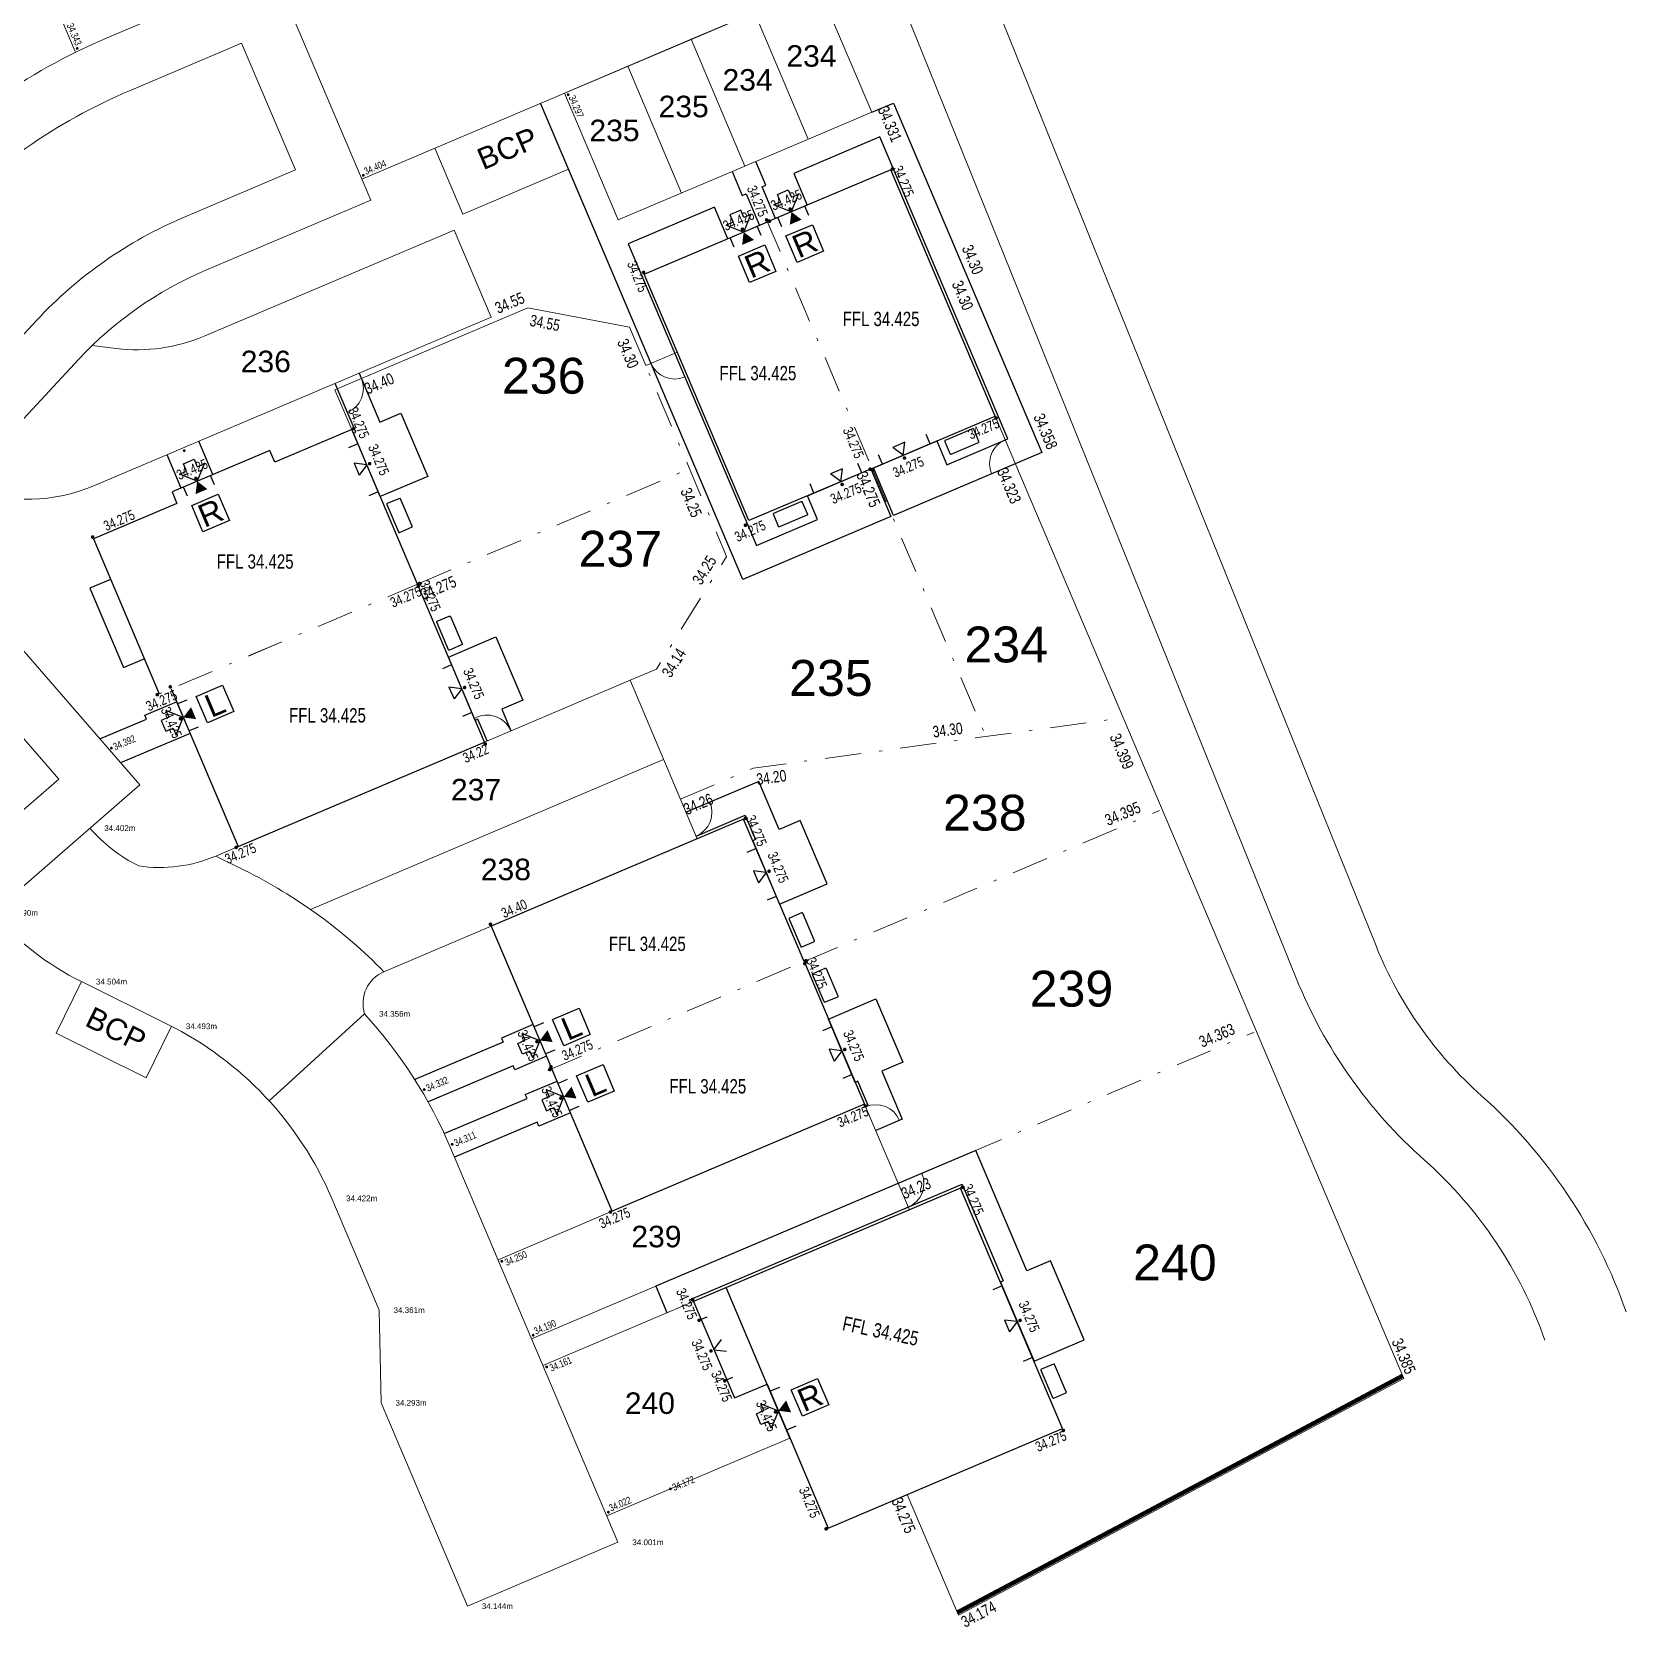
# Model space of a CAD drawing. Header units: metres. Extents: x 337936 to 338610, y 373199 to 374026.
# Drawn here: x 338413.8 to 338469.4, y 373265.3 to 373320.9 of the extents above; entities that cross this region are included whole.
import ezdxf

# ---------------------------------------------------------------- set-up
doc = ezdxf.new("R2010")
doc.units = ezdxf.units.M
doc.linetypes.add('DASHDOT', pattern=[25.4, 12.7, -6.35, 0, -6.35])
doc.linetypes.add('DASHED', pattern=[0.75, 0.5, -0.25])
for name, color, linetype in [('A-WH_HT-Access-Main', 252, 'Continuous'), ('A-WH_HT-Services-ASHP', 252, 'Continuous'), ('A-WH_HT-Wall-Party Wall Line', 252, 'Continuous'), ('A-WH_HT-Wall-Structure', 252, 'Continuous'), ('C-Zz4050-T-SpotLevels', 7, 'Continuous'), ('DGL-Paths', 252, 'Continuous'), ('EXTERNAL_WORKS_BACK_OF_FOOTWAY_LEVELS', 7, 'Continuous'), ('HOUSE_EXTERNAL_LEVELS', 7, 'Continuous'), ('HOUSE_SLAB_LEVEL', 7, 'Continuous'), ('PLOT_BOUNDARY_ANNOTATION', 7, 'Continuous')]:
    doc.layers.add(name, color=color, linetype=linetype)
doc.layers.add('A-WH_HT-Wall-Door Openings', color=252, linetype='Continuous', plot=False)
for name, color, linetype, lineweight in [('DGL_BT Gates', 252, 'Continuous', 9), ('DGL_BT Rear Fencing', 252, 'DASHDOT', 9), ('DGL_BT-Replacement Fence', 252, 'FENCELINE2', 9), ('DGL_BT-Screen Fence', 252, 'FENCELINE2', 9), ('DGL_BT-Screen Pier Wall + Panels', 252, 'DASHED', 9), ('DGL_DRIVE', 252, 'Continuous', 9), ('DGL_Footpath', 252, 'Continuous', 9), ('DGL_Plot Parking', 252, 'Continuous', 9), ('DGL_PlotNo', 252, 'Continuous', 9), ('DGL_ROAD_KERBLINE', 252, 'Continuous', 9)]:
    doc.layers.add(name, color=color, linetype=linetype, lineweight=lineweight)
doc.layers.add('HOUSE_DOORS', color=3, linetype='Continuous', true_color=0x00ff00)
doc.styles.add('AnnotativeArial', font='arial.ttf', dxfattribs={"height": 2})
doc.styles.add('ESTROAD', font='arial.ttf', dxfattribs={"width": 0.75})
doc.styles.get("Standard").update_dxf_attribs({"font": 'arial.ttf'})
doc.styles.add('TTE', font='arial.ttf')
doc.linetypes.add('FENCELINE2', pattern='A,6.35,-2.54,[132,ltypeshp.shx,S=2.54,R=0,X=-2.54,Y=0],-2.54,25.4', length=36.83)

msp = doc.modelspace()

# ---------------------------------------------------------------- hatches: boundary and pattern name
at = {"layer": 'EXTERNAL_WORKS_BACK_OF_FOOTWAY_LEVELS'}
h = msp.add_hatch(color=256, dxfattribs=at)
edge = h.paths.add_edge_path(flags=17)
edge.add_ellipse((338415.377, 373320.294), major_axis=(0.0354, 0.0354), ratio=1, start_angle=45, end_angle=225, ccw=False)
edge.add_ellipse((338415.377, 373320.294), major_axis=(0.0354, 0.0354), ratio=1, start_angle=225, end_angle=405, ccw=False)
h = msp.add_hatch(color=256, dxfattribs=at)
edge = h.paths.add_edge_path(flags=17)
edge.add_ellipse((338432.491, 373318.68), major_axis=(0.0354, 0.0354), ratio=1, start_angle=45, end_angle=225, ccw=False)
edge.add_ellipse((338432.491, 373318.68), major_axis=(0.0354, 0.0354), ratio=1, start_angle=225, end_angle=405, ccw=False)
h = msp.add_hatch(color=256, dxfattribs=at)
edge = h.paths.add_edge_path(flags=17)
edge.add_ellipse((338425.35, 373315.866), major_axis=(0.0354, 0.0354), ratio=1, start_angle=45, end_angle=225, ccw=False)
edge.add_ellipse((338425.35, 373315.866), major_axis=(0.0354, 0.0354), ratio=1, start_angle=225, end_angle=405, ccw=False)
h = msp.add_hatch(color=256, dxfattribs=at)
edge = h.paths.add_edge_path(flags=17)
edge.add_ellipse((338419.107, 373306.275), major_axis=(0.0354, 0.0354), ratio=1, start_angle=45, end_angle=225, ccw=False)
edge.add_ellipse((338419.107, 373306.275), major_axis=(0.0354, 0.0354), ratio=1, start_angle=225, end_angle=405, ccw=False)
h = msp.add_hatch(color=256, dxfattribs=at)
edge = h.paths.add_edge_path(flags=17)
edge.add_ellipse((338416.572, 373295.908), major_axis=(0.0354, 0.0354), ratio=1, start_angle=45, end_angle=225, ccw=False)
edge.add_ellipse((338416.572, 373295.908), major_axis=(0.0354, 0.0354), ratio=1, start_angle=225, end_angle=405, ccw=False)
h = msp.add_hatch(color=256, dxfattribs=at)
edge = h.paths.add_edge_path(flags=17)
edge.add_ellipse((338427.474, 373284.01), major_axis=(0.0354, 0.0354), ratio=1, start_angle=45, end_angle=225, ccw=False)
edge.add_ellipse((338427.474, 373284.01), major_axis=(0.0354, 0.0354), ratio=1, start_angle=225, end_angle=405, ccw=False)
h = msp.add_hatch(color=256, dxfattribs=at)
edge = h.paths.add_edge_path(flags=17)
edge.add_ellipse((338428.449, 373282.102), major_axis=(0.0354, 0.0354), ratio=1, start_angle=45, end_angle=225, ccw=False)
edge.add_ellipse((338428.449, 373282.102), major_axis=(0.0354, 0.0354), ratio=1, start_angle=225, end_angle=405, ccw=False)
h = msp.add_hatch(color=256, dxfattribs=at)
edge = h.paths.add_edge_path(flags=17)
edge.add_ellipse((338430.178, 373278.027), major_axis=(0.0354, 0.0354), ratio=1, start_angle=45, end_angle=225, ccw=False)
edge.add_ellipse((338430.178, 373278.027), major_axis=(0.0354, 0.0354), ratio=1, start_angle=225, end_angle=405, ccw=False)
h = msp.add_hatch(color=256, dxfattribs=at)
edge = h.paths.add_edge_path(flags=17)
edge.add_ellipse((338431.272, 373275.45), major_axis=(0.0354, 0.0354), ratio=1, start_angle=45, end_angle=225, ccw=False)
edge.add_ellipse((338431.272, 373275.45), major_axis=(0.0354, 0.0354), ratio=1, start_angle=225, end_angle=405, ccw=False)
h = msp.add_hatch(color=256, dxfattribs=at)
edge = h.paths.add_edge_path(flags=17)
edge.add_ellipse((338431.741, 373274.345), major_axis=(0.0354, 0.0354), ratio=1, start_angle=45, end_angle=225, ccw=False)
edge.add_ellipse((338431.741, 373274.345), major_axis=(0.0354, 0.0354), ratio=1, start_angle=225, end_angle=405, ccw=False)
h = msp.add_hatch(color=256, dxfattribs=at)
edge = h.paths.add_edge_path(flags=17)
edge.add_ellipse((338436.058, 373270.095), major_axis=(0.0354, 0.0354), ratio=1, start_angle=45, end_angle=225, ccw=False)
edge.add_ellipse((338436.058, 373270.095), major_axis=(0.0354, 0.0354), ratio=1, start_angle=225, end_angle=405, ccw=False)
h = msp.add_hatch(color=256, dxfattribs=at)
edge = h.paths.add_edge_path(flags=17)
edge.add_ellipse((338433.89, 373269.283), major_axis=(0.0354, 0.0354), ratio=1, start_angle=45, end_angle=225, ccw=False)
edge.add_ellipse((338433.89, 373269.283), major_axis=(0.0354, 0.0354), ratio=1, start_angle=225, end_angle=405, ccw=False)
at = {"layer": 'HOUSE_DOORS'}
for points in [[(338440.272, 373314.596), (338440.631, 373314.325), (338440.217, 373314.149)], [(338438.61, 373313.891), (338438.97, 373313.62), (338438.556, 373313.444)], [(338419.56, 373305.207), (338419.92, 373304.936), (338419.505, 373304.76)], [(338419.078, 373296.975), (338419.349, 373297.335), (338419.524, 373296.92)], [(338431.503, 373285.72), (338431.774, 373286.08), (338431.95, 373285.666)], [(338432.338, 373283.753), (338432.609, 373284.112), (338432.785, 373283.698)], [(338439.818, 373272.816), (338440.089, 373273.175), (338440.265, 373272.761)]]:
    msp.add_hatch(color=256, dxfattribs=at).paths.add_polyline_path(points, flags=17)
at = {"layer": 'HOUSE_EXTERNAL_LEVELS'}
h = msp.add_hatch(color=256, dxfattribs=at)
edge = h.paths.add_edge_path(flags=17)
edge.add_ellipse((338443.801, 373316.094), major_axis=(0.0448, 0.0448), ratio=1, start_angle=-22, end_angle=158, ccw=False)
edge.add_ellipse((338443.801, 373316.094), major_axis=(0.0448, 0.0448), ratio=1, start_angle=158, end_angle=338, ccw=False)
h = msp.add_hatch(color=256, dxfattribs=at)
edge = h.paths.add_edge_path(flags=17)
edge.add_ellipse((338440.229, 373314.696), major_axis=(0.0448, 0.0448), ratio=1, start_angle=158, end_angle=338, ccw=False)
edge.add_ellipse((338440.229, 373314.696), major_axis=(0.0448, 0.0448), ratio=1, start_angle=-22, end_angle=158, ccw=False)
h = msp.add_hatch(color=256, dxfattribs=at)
edge = h.paths.add_edge_path(flags=17)
edge.add_ellipse((338438.568, 373313.99), major_axis=(0.0448, 0.0448), ratio=1, start_angle=158, end_angle=338, ccw=False)
edge.add_ellipse((338438.568, 373313.99), major_axis=(0.0448, 0.0448), ratio=1, start_angle=-22, end_angle=158, ccw=False)
h = msp.add_hatch(color=256, dxfattribs=at)
edge = h.paths.add_edge_path(flags=17)
edge.add_ellipse((338439.412, 373314.311), major_axis=(0.0448, 0.0448), ratio=1, start_angle=158, end_angle=338, ccw=False)
edge.add_ellipse((338439.412, 373314.311), major_axis=(0.0448, 0.0448), ratio=1, start_angle=-22, end_angle=158, ccw=False)
h = msp.add_hatch(color=256, dxfattribs=at)
edge = h.paths.add_edge_path(flags=17)
edge.add_ellipse((338439.508, 373314.272), major_axis=(0.0448, 0.0448), ratio=1, start_angle=-22, end_angle=158, ccw=False)
edge.add_ellipse((338439.508, 373314.272), major_axis=(0.0448, 0.0448), ratio=1, start_angle=158, end_angle=338, ccw=False)
h = msp.add_hatch(color=256, dxfattribs=at)
edge = h.paths.add_edge_path(flags=17)
edge.add_ellipse((338435.119, 373312.488), major_axis=(-0.0448, 0.0448), ratio=1, start_angle=67.3922, end_angle=247.3922, ccw=False)
edge.add_ellipse((338435.119, 373312.488), major_axis=(-0.0448, 0.0448), ratio=1, start_angle=-112.6078, end_angle=67.3922, ccw=False)
h = msp.add_hatch(color=256, dxfattribs=at)
edge = h.paths.add_edge_path(flags=17)
edge.add_ellipse((338447.407, 373307.412), major_axis=(-0.0448, 0.0448), ratio=1, start_angle=158.0064, end_angle=338.0064, ccw=False)
edge.add_ellipse((338447.407, 373307.412), major_axis=(-0.0448, 0.0448), ratio=1, start_angle=-21.9936, end_angle=158.0064, ccw=False)
h = msp.add_hatch(color=256, dxfattribs=at)
edge = h.paths.add_edge_path(flags=17)
edge.add_ellipse((338425.016, 373307.045), major_axis=(0.0448, 0.0448), ratio=1, start_angle=-22, end_angle=158, ccw=False)
edge.add_ellipse((338425.016, 373307.045), major_axis=(0.0448, 0.0448), ratio=1, start_angle=158, end_angle=338, ccw=False)
h = msp.add_hatch(color=256, dxfattribs=at)
edge = h.paths.add_edge_path(flags=17)
edge.add_ellipse((338425.574, 373305.82), major_axis=(-0.0448, 0.0448), ratio=1, start_angle=-22, end_angle=158, ccw=False)
edge.add_ellipse((338425.574, 373305.82), major_axis=(-0.0448, 0.0448), ratio=1, start_angle=158, end_angle=338, ccw=False)
h = msp.add_hatch(color=256, dxfattribs=at)
edge = h.paths.add_edge_path(flags=17)
edge.add_ellipse((338443.018, 373305.628), major_axis=(0.0448, 0.0448), ratio=1, start_angle=158, end_angle=338, ccw=False)
edge.add_ellipse((338443.018, 373305.628), major_axis=(0.0448, 0.0448), ratio=1, start_angle=-22, end_angle=158, ccw=False)
h = msp.add_hatch(color=256, dxfattribs=at)
edge = h.paths.add_edge_path(flags=17)
edge.add_ellipse((338443.115, 373305.59), major_axis=(0.0448, 0.0448), ratio=1, start_angle=249.1963, end_angle=429.1963, ccw=False)
edge.add_ellipse((338443.115, 373305.59), major_axis=(0.0448, 0.0448), ratio=1, start_angle=69.1963, end_angle=249.1963, ccw=False)
h = msp.add_hatch(color=256, dxfattribs=at)
edge = h.paths.add_edge_path(flags=17)
edge.add_ellipse((338444.215, 373306.019), major_axis=(0.0448, 0.0448), ratio=1, start_angle=-21.9936, end_angle=158.0064, ccw=False)
edge.add_ellipse((338444.215, 373306.019), major_axis=(0.0448, 0.0448), ratio=1, start_angle=158.0064, end_angle=338.0064, ccw=False)
h = msp.add_hatch(color=256, dxfattribs=at)
edge = h.paths.add_edge_path(flags=17)
edge.add_ellipse((338419.518, 373305.307), major_axis=(0.0448, 0.0448), ratio=1, start_angle=158, end_angle=338, ccw=False)
edge.add_ellipse((338419.518, 373305.307), major_axis=(0.0448, 0.0448), ratio=1, start_angle=-22, end_angle=158, ccw=False)
h = msp.add_hatch(color=256, dxfattribs=at)
edge = h.paths.add_edge_path(flags=17)
edge.add_ellipse((338442.041, 373305.096), major_axis=(0.0448, 0.0448), ratio=1, start_angle=-22.0064, end_angle=157.9936, ccw=False)
edge.add_ellipse((338442.041, 373305.096), major_axis=(0.0448, 0.0448), ratio=1, start_angle=157.9936, end_angle=337.9936, ccw=False)
h = msp.add_hatch(color=256, dxfattribs=at)
edge = h.paths.add_edge_path(flags=17)
edge.add_ellipse((338438.671, 373303.676), major_axis=(0.0448, 0.0448), ratio=1, start_angle=249.1963, end_angle=429.1963, ccw=False)
edge.add_ellipse((338438.671, 373303.676), major_axis=(0.0448, 0.0448), ratio=1, start_angle=69.1963, end_angle=249.1963, ccw=False)
h = msp.add_hatch(color=256, dxfattribs=at)
edge = h.paths.add_edge_path(flags=17)
edge.add_ellipse((338415.919, 373303.263), major_axis=(-0.0448, 0.0448), ratio=1, start_angle=-22, end_angle=158, ccw=False)
edge.add_ellipse((338415.919, 373303.263), major_axis=(-0.0448, 0.0448), ratio=1, start_angle=158, end_angle=338, ccw=False)
h = msp.add_hatch(color=256, dxfattribs=at)
edge = h.paths.add_edge_path(flags=17)
edge.add_ellipse((338427.307, 373301.648), major_axis=(0.0448, 0.0448), ratio=1, start_angle=-22, end_angle=158, ccw=False)
edge.add_ellipse((338427.307, 373301.648), major_axis=(0.0448, 0.0448), ratio=1, start_angle=158, end_angle=338, ccw=False)
h = msp.add_hatch(color=256, dxfattribs=at)
edge = h.paths.add_edge_path(flags=17)
edge.add_ellipse((338427.268, 373301.552), major_axis=(-0.0448, 0.0448), ratio=1, start_angle=158, end_angle=338, ccw=False)
edge.add_ellipse((338427.268, 373301.552), major_axis=(-0.0448, 0.0448), ratio=1, start_angle=-22, end_angle=158, ccw=False)
h = msp.add_hatch(color=256, dxfattribs=at)
edge = h.paths.add_edge_path(flags=17)
edge.add_ellipse((338418.171, 373297.77), major_axis=(-0.0448, 0.0448), ratio=1, start_angle=158, end_angle=338, ccw=False)
edge.add_ellipse((338418.171, 373297.77), major_axis=(-0.0448, 0.0448), ratio=1, start_angle=-22, end_angle=158, ccw=False)
h = msp.add_hatch(color=256, dxfattribs=at)
edge = h.paths.add_edge_path(flags=17)
edge.add_ellipse((338418.625, 373298.043), major_axis=(0.0448, 0.0448), ratio=1, start_angle=158, end_angle=338, ccw=False)
edge.add_ellipse((338418.625, 373298.043), major_axis=(0.0448, 0.0448), ratio=1, start_angle=-22, end_angle=158, ccw=False)
h = msp.add_hatch(color=256, dxfattribs=at)
edge = h.paths.add_edge_path(flags=17)
edge.add_ellipse((338428.884, 373298.021), major_axis=(-0.0448, 0.0448), ratio=1, start_angle=-22, end_angle=158, ccw=False)
edge.add_ellipse((338428.884, 373298.021), major_axis=(-0.0448, 0.0448), ratio=1, start_angle=158, end_angle=338, ccw=False)
h = msp.add_hatch(color=256, dxfattribs=at)
edge = h.paths.add_edge_path(flags=17)
edge.add_ellipse((338418.978, 373296.933), major_axis=(-0.0448, 0.0448), ratio=1, start_angle=158, end_angle=338, ccw=False)
edge.add_ellipse((338418.978, 373296.933), major_axis=(-0.0448, 0.0448), ratio=1, start_angle=-22, end_angle=158, ccw=False)
h = msp.add_hatch(color=256, dxfattribs=at)
edge = h.paths.add_edge_path(flags=17)
edge.add_ellipse((338429.603, 373296.052), major_axis=(-0.0448, 0.0448), ratio=1, start_angle=158, end_angle=338, ccw=False)
edge.add_ellipse((338429.603, 373296.052), major_axis=(-0.0448, 0.0448), ratio=1, start_angle=-22, end_angle=158, ccw=False)
h = msp.add_hatch(color=256, dxfattribs=at)
edge = h.paths.add_edge_path(flags=17)
edge.add_ellipse((338438.673, 373293.464), major_axis=(0.0448, 0.0448), ratio=1, start_angle=-22, end_angle=158, ccw=False)
edge.add_ellipse((338438.673, 373293.464), major_axis=(0.0448, 0.0448), ratio=1, start_angle=158, end_angle=338, ccw=False)
h = msp.add_hatch(color=256, dxfattribs=at)
edge = h.paths.add_edge_path(flags=17)
edge.add_ellipse((338420.92, 373292.446), major_axis=(-0.0448, 0.0448), ratio=1, start_angle=158, end_angle=338, ccw=False)
edge.add_ellipse((338420.92, 373292.446), major_axis=(-0.0448, 0.0448), ratio=1, start_angle=-22, end_angle=158, ccw=False)
h = msp.add_hatch(color=256, dxfattribs=at)
edge = h.paths.add_edge_path(flags=17)
edge.add_ellipse((338439.494, 373291.618), major_axis=(-0.0448, 0.0448), ratio=1, start_angle=-22, end_angle=158, ccw=False)
edge.add_ellipse((338439.494, 373291.618), major_axis=(-0.0448, 0.0448), ratio=1, start_angle=158, end_angle=338, ccw=False)
h = msp.add_hatch(color=256, dxfattribs=at)
edge = h.paths.add_edge_path(flags=17)
edge.add_ellipse((338429.784, 373289.77), major_axis=(-0.0448, 0.0448), ratio=1, start_angle=-22, end_angle=158, ccw=False)
edge.add_ellipse((338429.784, 373289.77), major_axis=(-0.0448, 0.0448), ratio=1, start_angle=158, end_angle=338, ccw=False)
h = msp.add_hatch(color=256, dxfattribs=at)
edge = h.paths.add_edge_path(flags=17)
edge.add_ellipse((338440.742, 373288.401), major_axis=(-0.0448, 0.0448), ratio=1, start_angle=158, end_angle=338, ccw=False)
edge.add_ellipse((338440.742, 373288.401), major_axis=(-0.0448, 0.0448), ratio=1, start_angle=-22, end_angle=158, ccw=False)
h = msp.add_hatch(color=256, dxfattribs=at)
edge = h.paths.add_edge_path(flags=17)
edge.add_ellipse((338440.781, 373288.498), major_axis=(0.0448, 0.0448), ratio=1, start_angle=-22, end_angle=158, ccw=False)
edge.add_ellipse((338440.781, 373288.498), major_axis=(0.0448, 0.0448), ratio=1, start_angle=158, end_angle=338, ccw=False)
h = msp.add_hatch(color=256, dxfattribs=at)
edge = h.paths.add_edge_path(flags=17)
edge.add_ellipse((338431.403, 373285.678), major_axis=(-0.0448, 0.0448), ratio=1, start_angle=158, end_angle=338, ccw=False)
edge.add_ellipse((338431.403, 373285.678), major_axis=(-0.0448, 0.0448), ratio=1, start_angle=-22, end_angle=158, ccw=False)
h = msp.add_hatch(color=256, dxfattribs=at)
edge = h.paths.add_edge_path(flags=17)
edge.add_ellipse((338442.132, 373285.405), major_axis=(-0.0448, 0.0448), ratio=1, start_angle=-22, end_angle=158, ccw=False)
edge.add_ellipse((338442.132, 373285.405), major_axis=(-0.0448, 0.0448), ratio=1, start_angle=158, end_angle=338, ccw=False)
h = msp.add_hatch(color=256, dxfattribs=at)
edge = h.paths.add_edge_path(flags=17)
edge.add_ellipse((338431.853, 373284.708), major_axis=(0.0448, 0.0448), ratio=1, start_angle=158, end_angle=338, ccw=False)
edge.add_ellipse((338431.853, 373284.708), major_axis=(0.0448, 0.0448), ratio=1, start_angle=-22, end_angle=158, ccw=False)
h = msp.add_hatch(color=256, dxfattribs=at)
edge = h.paths.add_edge_path(flags=17)
edge.add_ellipse((338431.892, 373284.804), major_axis=(-0.0448, 0.0448), ratio=1, start_angle=-22, end_angle=158, ccw=False)
edge.add_ellipse((338431.892, 373284.804), major_axis=(-0.0448, 0.0448), ratio=1, start_angle=158, end_angle=338, ccw=False)
h = msp.add_hatch(color=256, dxfattribs=at)
edge = h.paths.add_edge_path(flags=17)
edge.add_ellipse((338432.239, 373283.711), major_axis=(-0.0448, 0.0448), ratio=1, start_angle=158, end_angle=338, ccw=False)
edge.add_ellipse((338432.239, 373283.711), major_axis=(-0.0448, 0.0448), ratio=1, start_angle=-22, end_angle=158, ccw=False)
h = msp.add_hatch(color=256, dxfattribs=at)
edge = h.paths.add_edge_path(flags=17)
edge.add_ellipse((338442.85, 373283.435), major_axis=(-0.0448, 0.0448), ratio=1, start_angle=158, end_angle=338, ccw=False)
edge.add_ellipse((338442.85, 373283.435), major_axis=(-0.0448, 0.0448), ratio=1, start_angle=-22, end_angle=158, ccw=False)
h = msp.add_hatch(color=256, dxfattribs=at)
edge = h.paths.add_edge_path(flags=17)
edge.add_ellipse((338446.235, 373280.607), major_axis=(0.0448, 0.0448), ratio=1, start_angle=-22, end_angle=158, ccw=False)
edge.add_ellipse((338446.235, 373280.607), major_axis=(0.0448, 0.0448), ratio=1, start_angle=158, end_angle=338, ccw=False)
h = msp.add_hatch(color=256, dxfattribs=at)
edge = h.paths.add_edge_path(flags=17)
edge.add_ellipse((338433.961, 373279.742), major_axis=(-0.0448, 0.0448), ratio=1, start_angle=158, end_angle=338, ccw=False)
edge.add_ellipse((338433.961, 373279.742), major_axis=(-0.0448, 0.0448), ratio=1, start_angle=-22, end_angle=158, ccw=False)
h = msp.add_hatch(color=256, dxfattribs=at)
edge = h.paths.add_edge_path(flags=17)
edge.add_ellipse((338436.828, 373276.693), major_axis=(0.0448, 0.0448), ratio=1, start_angle=158, end_angle=338, ccw=False)
edge.add_ellipse((338436.828, 373276.693), major_axis=(0.0448, 0.0448), ratio=1, start_angle=-22, end_angle=158, ccw=False)
h = msp.add_hatch(color=256, dxfattribs=at)
edge = h.paths.add_edge_path(flags=17)
edge.add_ellipse((338437.056, 373275.969), major_axis=(0.0448, 0.0448), ratio=1, start_angle=158, end_angle=338, ccw=False)
edge.add_ellipse((338437.056, 373275.969), major_axis=(0.0448, 0.0448), ratio=1, start_angle=-22, end_angle=158, ccw=False)
h = msp.add_hatch(color=256, dxfattribs=at)
edge = h.paths.add_edge_path(flags=17)
edge.add_ellipse((338448.244, 373275.965), major_axis=(-0.0448, 0.0448), ratio=1, start_angle=-22, end_angle=158, ccw=False)
edge.add_ellipse((338448.244, 373275.965), major_axis=(-0.0448, 0.0448), ratio=1, start_angle=158, end_angle=338, ccw=False)
h = msp.add_hatch(color=256, dxfattribs=at)
edge = h.paths.add_edge_path(flags=17)
edge.add_ellipse((338437.471, 373274.902), major_axis=(-0.0448, 0.0448), ratio=1, start_angle=158, end_angle=338, ccw=False)
edge.add_ellipse((338437.471, 373274.902), major_axis=(-0.0448, 0.0448), ratio=1, start_angle=-22, end_angle=158, ccw=False)
h = msp.add_hatch(color=256, dxfattribs=at)
edge = h.paths.add_edge_path(flags=17)
edge.add_ellipse((338437.95, 373273.861), major_axis=(0.0448, 0.0448), ratio=1, start_angle=158, end_angle=338, ccw=False)
edge.add_ellipse((338437.95, 373273.861), major_axis=(0.0448, 0.0448), ratio=1, start_angle=-22, end_angle=158, ccw=False)
h = msp.add_hatch(color=256, dxfattribs=at)
edge = h.paths.add_edge_path(flags=17)
edge.add_ellipse((338439.719, 373272.774), major_axis=(-0.0448, 0.0448), ratio=1, start_angle=158, end_angle=338, ccw=False)
edge.add_ellipse((338439.719, 373272.774), major_axis=(-0.0448, 0.0448), ratio=1, start_angle=-22, end_angle=158, ccw=False)
h = msp.add_hatch(color=256, dxfattribs=at)
edge = h.paths.add_edge_path(flags=17)
edge.add_ellipse((338449.753, 373272.131), major_axis=(-0.0448, 0.0448), ratio=1, start_angle=158, end_angle=338, ccw=False)
edge.add_ellipse((338449.753, 373272.131), major_axis=(-0.0448, 0.0448), ratio=1, start_angle=-22, end_angle=158, ccw=False)
h = msp.add_hatch(color=256, dxfattribs=at)
edge = h.paths.add_edge_path(flags=17)
edge.add_ellipse((338441.485, 373268.702), major_axis=(0.0448, 0.0448), ratio=1, start_angle=158, end_angle=338, ccw=False)
edge.add_ellipse((338441.485, 373268.702), major_axis=(0.0448, 0.0448), ratio=1, start_angle=-22, end_angle=158, ccw=False)

# ---------------------------------------------------------------- linework, layer by layer
at = {"layer": 'A-WH_HT-Access-Main'}
for points in [[(338440.269, 373314.595), (338439.659, 373314.842), (338439.899, 373314.943), (338439.789, 373315.201), (338440.166, 373315.361), (338440.276, 373315.103), (338440.515, 373315.205), (338440.269, 373314.595)], [(338438.612, 373313.892), (338438.858, 373314.502), (338438.619, 373314.4), (338438.509, 373314.658), (338438.133, 373314.498), (338438.242, 373314.24), (338438.002, 373314.138), (338438.612, 373313.892)], [(338419.561, 373305.207), (338418.951, 373305.453), (338419.19, 373305.555), (338419.081, 373305.813), (338419.458, 373305.973), (338419.567, 373305.715), (338419.807, 373305.817), (338419.561, 373305.207)], [(338419.078, 373296.975), (338418.468, 373297.222), (338418.57, 373296.982), (338418.312, 373296.873), (338418.472, 373296.496), (338418.73, 373296.605), (338418.831, 373296.365), (338419.078, 373296.975)], [(338431.503, 373285.72), (338431.257, 373285.111), (338431.155, 373285.35), (338430.897, 373285.241), (338430.737, 373285.618), (338430.995, 373285.727), (338430.893, 373285.967), (338431.503, 373285.72)], [(338432.338, 373283.753), (338431.729, 373283.999), (338431.83, 373283.76), (338431.573, 373283.65), (338431.732, 373283.273), (338431.99, 373283.383), (338432.092, 373283.143), (338432.338, 373283.753)], [(338439.818, 373272.816), (338439.572, 373272.206), (338439.47, 373272.446), (338439.212, 373272.337), (338439.052, 373272.713), (338439.31, 373272.823), (338439.208, 373273.062), (338439.818, 373272.816)]]:
    msp.add_lwpolyline(points, dxfattribs=at)
at = {"layer": 'A-WH_HT-Services-ASHP'}
for points in [[(338446.628, 373307.02, 0.414214), (338446.589, 373307.036), (338445.636, 373306.632, 0.414214), (338445.62, 373306.592), (338445.799, 373306.171, 0.414214), (338445.838, 373306.155), (338446.791, 373306.559, 0.414214), (338446.807, 373306.599)], [(338439.644, 373304.056, -0.414214), (338439.66, 373304.095), (338440.612, 373304.499, -0.414214), (338440.652, 373304.483), (338440.831, 373304.062, -0.414214), (338440.815, 373304.022), (338439.862, 373303.618, -0.414214), (338439.823, 373303.634)], [(338428.355, 373299.323, -0.414214), (338428.316, 373299.339), (338427.912, 373300.292, -0.414214), (338427.928, 373300.331), (338428.349, 373300.51, -0.414214), (338428.388, 373300.494), (338428.793, 373299.541, -0.414214), (338428.777, 373299.502)], [(338440.21, 373289.988, 0.414214), (338440.194, 373289.949), (338440.598, 373288.996, 0.414214), (338440.638, 373288.98), (338441.059, 373289.159, 0.414214), (338441.075, 373289.198), (338440.671, 373290.151, 0.414214), (338440.631, 373290.167)], [(338441.456, 373287.052, -0.414214), (338441.417, 373287.067), (338441.013, 373288.02, -0.414214), (338441.028, 373288.059), (338441.45, 373288.238, -0.414214), (338441.489, 373288.223), (338441.894, 373287.27, -0.414214), (338441.878, 373287.23)], [(338448.988, 373274.266, 0.414214), (338448.972, 373274.226), (338449.377, 373273.274, 0.414214), (338449.416, 373273.258), (338449.838, 373273.437, 0.414214), (338449.854, 373273.476), (338449.449, 373274.429, 0.414214), (338449.41, 373274.445)]]:
    msp.add_lwpolyline(points, format="xyb", close=True, dxfattribs=at)
at = {"layer": 'A-WH_HT-Services-ASHP', "elevation": 0}
msp.add_lwpolyline([(338426.187, 373304.432, 0.414214), (338426.171, 373304.393), (338426.575, 373303.44, 0.414214), (338426.615, 373303.424), (338427.036, 373303.603, 0.414214), (338427.052, 373303.642), (338426.648, 373304.595, 0.414214), (338426.608, 373304.611)], format="xyb", close=True, dxfattribs=at)
at = {"layer": 'A-WH_HT-Wall-Door Openings', "linetype": 'ByBlock'}
for p, q in [((338440.877, 373314.47), (338440.74, 373314.795)), ((338439.22, 373313.767), (338439.083, 373314.092)), ((338439.936, 373314.071), (338439.798, 373314.395)), ((338438.279, 373313.368), (338438.141, 373313.692)), ((338445.109, 373306.517), (338444.971, 373306.841)), ((338425.165, 373306.508), (338424.84, 373306.37)), ((338443.443, 373305.809), (338443.305, 373306.134)), ((338442.727, 373305.506), (338442.589, 373305.83)), ((338419.228, 373304.683), (338419.09, 373305.007)), ((338420.169, 373305.082), (338420.031, 373305.407)), ((338441.061, 373304.798), (338440.923, 373305.123)), ((338425.872, 373304.841), (338425.547, 373304.704)), ((338428.431, 373298.812), (338428.107, 373298.674)), ((338419.203, 373297.584), (338418.878, 373297.446)), ((338429.138, 373297.146), (338428.814, 373297.008)), ((338419.602, 373296.642), (338419.278, 373296.505)), ((338439.041, 373292.409), (338438.717, 373292.271)), ((338439.748, 373290.743), (338439.424, 373290.605)), ((338431.628, 373286.329), (338431.303, 373286.191)), ((338441.678, 373286.195), (338441.354, 373286.058)), ((338432.027, 373285.388), (338431.703, 373285.25)), ((338442.386, 373284.529), (338442.061, 373284.391)), ((338432.463, 373284.361), (338432.139, 373284.223)), ((338432.863, 373283.42), (338432.538, 373283.282)), ((338447.614, 373277.17), (338447.29, 373277.032)), ((338437.321, 373276.082), (338437.123, 373275.998)), ((338448.673, 373274.675), (338448.349, 373274.537)), ((338438.216, 373273.974), (338438.018, 373273.89)), ((338439.855, 373273.632), (338439.531, 373273.494)), ((338440.43, 373272.276), (338440.106, 373272.138))]:
    msp.add_line(p, q, dxfattribs=at)
at = {"layer": 'A-WH_HT-Wall-Party Wall Line', "linetype": 'DASHDOT', "lineweight": 15, "ltscale": 0.1}
for points in [[(338439.382, 373314.382), (338443.144, 373305.519)], [(338427.377, 373301.678), (338418.101, 373297.74)], [(338427.377, 373301.678), (338418.515, 373297.916)], [(338431.783, 373284.678), (338440.851, 373288.528)]]:
    msp.add_lwpolyline(points, dxfattribs=at)
at = {"layer": 'A-WH_HT-Wall-Structure', "lineweight": -3}
for p, q in [((338416.546, 373301.786), (338415.821, 373301.478)), ((338415.821, 373301.478), (338416.995, 373298.714)), ((338416.995, 373298.714), (338417.719, 373299.022))]:
    msp.add_line(p, q, dxfattribs=at)
for points in [[(338443.085, 373305.658), (338447.378, 373307.48), (338443.734, 373316.066), (338439.44, 373314.244)], [(338443.085, 373305.658), (338438.792, 373303.835), (338435.147, 373312.421), (338439.44, 373314.244)], [(338427.239, 373301.62), (338424.949, 373307.016), (338422.265, 373305.877), (338422.093, 373306.282), (338418.685, 373304.835), (338418.857, 373304.43), (338415.948, 373303.196), (338418.239, 373297.799)], [(338418.653, 373297.975), (338420.988, 373292.475), (338429.574, 373296.12), (338427.239, 373301.62)], [(338440.713, 373288.469), (338438.605, 373293.435), (338429.813, 373289.703), (338431.921, 373284.737)], [(338440.713, 373288.469), (338442.821, 373283.503), (338434.029, 373279.771), (338431.921, 373284.737)]]:
    msp.add_lwpolyline(points, dxfattribs=at)
at = {"layer": 'A-WH_HT-Wall-Structure'}
msp.add_lwpolyline([(338436.857, 373276.626), (338438.285, 373273.262), (338439.424, 373273.746), (338441.553, 373268.73), (338449.724, 373272.199), (338446.168, 373280.578)], close=True, dxfattribs=at)
msp.add_lwpolyline([(338440.234, 373271.837), (338437.996, 373277.109)], dxfattribs=at)
at = {"layer": 'DGL-Paths'}
for points in [[(338438.203, 373315.999), (338438.203, 373315.999), (338438.555, 373315.171), (338438.693, 373315.229), (338439.162, 373314.125), (338438.057, 373313.656), (338437.589, 373314.761), (338434.587, 373313.486), (338439.052, 373302.968), (338441.18, 373303.871), (338440.829, 373304.7), (338443.038, 373305.638), (338443.741, 373303.981), (338438.575, 373301.788), (338431.531, 373318.382)], [(338443.072, 373318.066), (338443.834, 373318.389), (338449.002, 373306.214), (338443.835, 373304.02), (338443.131, 373305.677), (338445.34, 373306.615), (338445.692, 373305.786), (338447.822, 373306.69), (338443.357, 373317.209), (338440.355, 373315.935), (338440.824, 373314.83), (338439.719, 373314.361), (338439.25, 373315.466), (338439.388, 373315.525), (338439.037, 373316.353)], [(338425.205, 373308.972), (338425.926, 373307.273), (338426.662, 373307.586), (338427.6, 373305.377), (338425.943, 373304.673), (338425.005, 373306.883), (338425.097, 373306.922), (338424.377, 373308.62)], [(338419.008, 373304.973), (338418.516, 373306.132)], [(338420.113, 373305.441), (338419.62, 373306.601)], [(338429.667, 373296.159), (338429.347, 373296.913), (338429.255, 373296.874), (338428.317, 373299.083), (338429.974, 373299.787), (338430.912, 373297.577), (338430.176, 373297.265), (338430.496, 373296.511)], [(338416.168, 373296.229), (338417.799, 373296.921), (338417.74, 373297.059), (338418.845, 373297.527), (338419.314, 373296.423), (338416.893, 373295.395)], [(338436.954, 373292.843), (338438.658, 373293.566), (338439.018, 373292.719), (338438.926, 373292.68), (338439.864, 373290.471), (338441.52, 373291.174), (338440.583, 373293.384), (338439.846, 373293.071), (338439.135, 373294.746), (338436.602, 373293.671)], [(338442.86, 373283.411), (338442.952, 373283.45), (338442.593, 373284.297), (338442.501, 373284.258), (338441.563, 373286.467), (338443.22, 373287.17), (338444.158, 373284.961), (338443.421, 373284.648), (338444.133, 373282.973), (338443.212, 373282.582)], [(338431.269, 373286.273), (338430.164, 373285.804), (338430.223, 373285.666), (338427.144, 373284.359)], [(338431.738, 373285.168), (338430.633, 373284.699), (338430.574, 373284.837), (338427.608, 373283.578)], [(338428.173, 373282.473), (338431.058, 373283.698), (338430.999, 373283.836), (338432.104, 373284.305)], [(338432.573, 373283.201), (338431.468, 373282.732), (338431.41, 373282.87), (338428.532, 373281.649)], [(338436.765, 373276.587), (338436.726, 373276.679), (338446.221, 373280.709), (338447.65, 373277.342), (338447.558, 373277.303), (338448.73, 373274.542), (338450.478, 373275.284), (338449.306, 373278.045), (338448.478, 373277.694), (338446.698, 373281.889), (338435.546, 373277.155), (338435.936, 373276.235)]]:
    msp.add_lwpolyline(points, dxfattribs=at)
at = {"layer": 'DGL_BT Gates'}
for centre, start, end in [((338436.207, 373309.67), 203, 293), ((338424.455, 373308.436), 293, 23), ((338448.081, 373305.823), 113, 203.0004), ((338429.667, 373296.159), 23, 119.3794), ((338436.602, 373293.671), 293, 23), ((338443.212, 373282.582), 23, 113), ((338443.994, 373280.741), 293, 23)]:
    msp.add_arc(centre, 0.9, start, end, dxfattribs=at)
at = {"layer": 'DGL_BT Rear Fencing', "ltscale": 0.1}
for p, q in [((338443.085, 373305.657), (338447.052, 373296.312)), ((338440.713, 373288.469), (338453.106, 373293.729)), ((338443.994, 373280.741), (338456.386, 373286.002))]:
    msp.add_line(p, q, dxfattribs=at)
at = {"layer": 'DGL_BT Rear Fencing', "ltscale": 0.1, "flags": 128}
for points in [[(338434.648, 373298.274), (338435.569, 373298.664), (338438.017, 373302.591), (338435.194, 373309.24)], [(338427.239, 373301.62), (338436.721, 373305.644)], [(338436.407, 373294.131), (338438.94, 373295.207), (338451.739, 373296.951)]]:
    msp.add_lwpolyline(points, dxfattribs=at)
at = {"layer": 'DGL_BT-Replacement Fence', "ltscale": 0.05}
msp.add_lwpolyline([(338461.614, 373273.941), (338458.019, 373272.023), (338446.099, 373265.695)], dxfattribs=at)
at = {"layer": 'DGL_BT-Screen Fence', "ltscale": 0.03}
msp.add_line((338444.313, 373269.902), (338446.099, 373265.695), dxfattribs=at)
for points in [[(338436.299, 373309.709), (338435.194, 373309.24), (338434.625, 373310.58), (338431.082, 373311.249), (338424.363, 373308.397), (338424.949, 373307.016)], [(338447.378, 373307.48), (338461.614, 373273.941)], [(338429.567, 373296.136), (338429.574, 373296.12), (338434.648, 373298.274), (338436.993, 373292.75)]]:
    msp.add_lwpolyline(points, dxfattribs=at)
at = {"layer": 'DGL_BT-Screen Fence', "ltscale": 0.03, "flags": 128}
msp.add_lwpolyline([(338442.431, 373284.423), (338444.384, 373279.821)], dxfattribs=at)
at = {"layer": 'DGL_BT-Screen Pier Wall + Panels', "ltscale": 0.5, "const_width": 0.15, "flags": 128}
msp.add_lwpolyline([(338461.575, 373274.034), (338457.972, 373272.111), (338446.059, 373265.787)], dxfattribs=at)
at = {"layer": 'DGL_DRIVE'}
for p, q in [((338438.987, 373321.546), (338440.863, 373317.128)), ((338434.569, 373319.671), (338436.444, 373315.253)), ((338420.212, 373292.146), (338420.993, 373292.477)), ((338425.399, 373286.645), (338422.073, 373283.613)), ((338436.857, 373276.626), (338431.61, 373274.398))]:
    msp.add_line(p, q, dxfattribs=at)
at = {"layer": 'DGL_DRIVE', "flags": 128}
for points in [[(338422.953, 373321.258), (338439.154, 373328.135), (338441.498, 373322.612), (338425.297, 373315.735)], [(338415.313, 373320.188), (338413.438, 373324.607), (338417.856, 373326.482), (338419.732, 373322.064)], [(338432.508, 373316.08), (338428.826, 373314.517), (338427.849, 373316.819)]]:
    msp.add_lwpolyline(points, dxfattribs=at)
for points in [[(338438.654, 373316.19), (338436.778, 373320.609), (338441.196, 373322.484), (338443.072, 373318.066)], [(338434.235, 373314.315), (338432.36, 373318.733), (338436.778, 373320.609), (338438.654, 373316.19)]]:
    msp.add_lwpolyline(points, close=True, dxfattribs=at)
msp.add_lwpolyline([(338415.904, 373309.937), (338416.735, 373309.835, 0.131652), (338419.811, 373310.267), (338428.518, 373313.963), (338429.807, 373310.925), (338415.979, 373305.055, -0.189856), (338411.582, 373304.94), (338411.56, 373304.948)], format="xyb", dxfattribs=at)
at = {"layer": 'DGL_DRIVE'}
for points in [[(338435.82, 373295.512), (338423.511, 373290.287)], [(338429.813, 373289.703), (338426.073, 373288.115)], [(338418.667, 373286.215), (338417.778, 373284.423), (338414.643, 373285.978), (338415.531, 373287.77)], [(338443.994, 373280.741), (338431.219, 373275.319)], [(338434.029, 373279.771), (338430.047, 373278.08)], [(338433.837, 373269.152), (338440.223, 373271.862)]]:
    msp.add_lwpolyline(points, dxfattribs=at)
msp.add_lwpolyline([(338415.822, 373293.121, 0.09901), (338417.529, 373291.802, 0.137817), (338420.212, 373292.146), (338421.201, 373291.655, -0.084238), (338426.073, 373288.115, 0.387715), (338425.399, 373286.645, -0.084639), (338428.394, 373281.976), (338434.228, 373268.231), (338428.981, 373266.004), (338425.972, 373273.092), (338425.905, 373276.322), (338424.251, 373280.218, 0.179151), (338418.536, 373286.28), (338415.531, 373287.77, -0.099053), (338412.426, 373290.168)], format="xyb", dxfattribs=at)
at = {"layer": 'DGL_Footpath', "flags": 128}
for points in [[(338469.367, 373276.261, 0.127953), (338464.328, 373283.795, -0.115503), (338460.651, 373289.013), (338427.756, 373370.432, 0.185339), (338417.979, 373380.915), (338416.675, 373381.552)], [(338466.534, 373275.275, 0.127953), (338462.335, 373281.554, -0.115503), (338457.869, 373287.889), (338424.974, 373369.308, 0.185339), (338416.664, 373378.219), (338415.517, 373378.779)]]:
    msp.add_lwpolyline(points, format="xyb", dxfattribs=at)
at = {"layer": 'DGL_Footpath'}
msp.add_lwpolyline([(338386.24, 373318.926), (338390.377, 373315.067, 0.138468), (338399.075, 373310.591, -0.027721), (338400.876, 373310.12, 0.290609), (338405.026, 373311.2), (338408.998, 373315.46, -0.105104), (338416.424, 373320.66), (338422.171, 373323.099), (338425.61, 373314.999), (338419.862, 373312.559, 0.105104), (338415.434, 373309.459), (338412.318, 373306.117, 0.383864), (338412.225, 373300.765), (338417.558, 373294.63), (338412.426, 373290.168), (338411.114, 373291.678)], format="xyb", dxfattribs=at)
at = {"layer": 'DGL_ROAD_KERBLINE'}
for p, q in [((338421.112, 373320.477), (338422.987, 373316.058)), ((338422.987, 373316.058), (338419.081, 373314.4)), ((338413.971, 373310.823), (338410.855, 373307.481)), ((338410.715, 373299.453), (338414.736, 373294.827)), ((338414.736, 373294.827), (338411.114, 373291.678))]:
    msp.add_line(p, q, dxfattribs=at)
msp.add_lwpolyline([(338406.488, 373309.836), (338410.461, 373314.096, -0.105104), (338417.205, 373318.819), (338421.112, 373320.477)], format="xyb", dxfattribs=at)
msp.add_arc((338424.942, 373300.593), 15, 113, 137, dxfattribs=at)
at = {"layer": 'HOUSE_DOORS'}
for p, q in [((338444.227, 373306.565), (338443.813, 373306.389)), ((338444.173, 373306.119), (338443.813, 373306.389)), ((338444.173, 373306.119), (338444.227, 373306.565)), ((338425.028, 373305.833), (338425.203, 373305.419)), ((338425.474, 373305.778), (338425.028, 373305.833)), ((338425.474, 373305.778), (338425.203, 373305.419)), ((338442.053, 373305.643), (338441.639, 373305.467)), ((338441.999, 373305.196), (338442.053, 373305.643)), ((338441.999, 373305.196), (338441.639, 373305.467)), ((338428.338, 373298.034), (338428.514, 373297.62)), ((338428.785, 373297.979), (338428.338, 373298.034)), ((338428.785, 373297.979), (338428.514, 373297.62)), ((338438.948, 373291.63), (338439.124, 373291.216)), ((338439.395, 373291.576), (338438.948, 373291.63)), ((338439.395, 373291.576), (338439.124, 373291.216)), ((338441.585, 373285.417), (338441.761, 373285.003)), ((338442.032, 373285.362), (338441.585, 373285.417)), ((338442.032, 373285.362), (338441.761, 373285.003)), ((338447.697, 373275.977), (338447.873, 373275.563)), ((338448.144, 373275.922), (338447.697, 373275.977)), ((338448.144, 373275.922), (338447.873, 373275.563)), ((338437.571, 373274.944), (338437.841, 373275.303)), ((338437.571, 373274.944), (338438.017, 373274.889))]:
    msp.add_line(p, q, dxfattribs=at)
at = {"layer": 'HOUSE_EXTERNAL_LEVELS', "color": 0, "flags": 128}
for points in [[(338440.085, 373313.756), (338441.005, 373314.147), (338441.396, 373313.226), (338440.476, 373312.836), (338440.085, 373313.756)], [(338438.424, 373313.051), (338439.344, 373313.442), (338439.735, 373312.521), (338438.814, 373312.13), (338438.424, 373313.051)], [(338419.374, 373304.367), (338420.294, 373304.758), (338420.685, 373303.837), (338419.764, 373303.447), (338419.374, 373304.367)], [(338419.527, 373297.709), (338420.447, 373298.1), (338420.838, 373297.179), (338419.918, 373296.788), (338419.527, 373297.709)], [(338431.952, 373286.454), (338432.873, 373286.845), (338433.263, 373285.924), (338432.343, 373285.534), (338431.952, 373286.454)], [(338432.787, 373284.487), (338433.708, 373284.877), (338434.099, 373283.957), (338433.178, 373283.566), (338432.787, 373284.487)], [(338440.267, 373273.55), (338441.188, 373273.941), (338441.578, 373273.02), (338440.658, 373272.629), (338440.267, 373273.55)]]:
    msp.add_lwpolyline(points, dxfattribs=at)

# ---------------------------------------------------------------- texts
at = {"layer": 'C-Zz4050-T-SpotLevels', "color": 7, "linetype": 'Continuous', "lineweight": -3, "char_height": 0.2, "attachment_point": 4, "style": 'TTE'}
for s, insert in [('34.402m', (338416.323, 373293.121, 34.402)), ('34.390m', (338412.927, 373290.168, 34.39)), ('34.504m', (338416.032, 373287.77, 34.504)), ('34.356m', (338425.9, 373286.645, 34.356)), ('34.493m', (338419.167, 373286.214, 34.493)), ('34.422m', (338424.752, 373280.218, 34.422)), ('34.361m', (338426.406, 373276.322, 34.361)), ('34.293m', (338426.473, 373273.092, 34.293)), ('34.001m', (338434.729, 373268.231, 34.001)), ('34.144m', (338429.482, 373266.004, 34.144))]:
    msp.add_mtext(s, dxfattribs=dict(at, insert=insert))
at = {"layer": 'DGL_Plot Parking', "char_height": 0.75, "attachment_point": 5, "style": 'AnnotativeArial'}
for s, insert in [('234', (338440.973, 373320.024)), ('234', (338438.746, 373319.19)), ('235', (338436.519, 373318.263)), ('235', (338434.107, 373317.428)), ('236', (338421.954, 373309.378)), ('237', (338429.282, 373294.455)), ('238', (338430.322, 373291.675)), ('239', (338435.569, 373278.882)), ('240', (338435.341, 373273.075))]:
    msp.add_mtext(s, dxfattribs=dict(at, insert=insert))
for insert, rotation in [((338430.378, 373316.804), 23), ((338416.734, 373286.11), 333.6274)]:
    msp.add_mtext('BCP', dxfattribs=dict(at, insert=insert, rotation=rotation))
at = {"layer": 'DGL_PlotNo', "char_height": 1.25, "width": 2.66537, "attachment_point": 5, "style": 'AnnotativeArial'}
for s, insert in [('236', (338431.641, 373308.876)), ('237', (338434.311, 373302.845)), ('234', (338447.76, 373299.511)), ('235', (338441.65, 373298.346)), ('238', (338447.014, 373293.65)), ('239', (338450.035, 373287.516)), ('240', (338453.64, 373277.974))]:
    msp.add_mtext(s, dxfattribs=dict(at, insert=insert))
at = {"layer": 'EXTERNAL_WORKS_BACK_OF_FOOTWAY_LEVELS', "linetype": 'Continuous', "style": 'ESTROAD', "width": 0.75}
for s, rotation, p in [('34.343', 293, (338415.008, 373321.103)), ('34.297', 293, (338432.504, 373318.589)), ('34.404', 23, (338425.441, 373315.88)), ('34.392', 23, (338416.702, 373295.83)), ('34.332', 23, (338427.604, 373283.931)), ('34.311', 23, (338428.579, 373282.023)), ('34.250', 23, (338430.347, 373277.857)), ('34.190', 23, (338431.363, 373275.463)), ('34.161', 23, (338431.91, 373274.175)), ('34.172', 23, (338436.188, 373270.016)), ('34.022', 23, (338433.981, 373269.297))]:
    msp.add_text(s, height=0.25, rotation=rotation, dxfattribs=at).set_placement(p)
at = {"layer": 'HOUSE_DOORS', "color": 100, "linetype": 'Continuous', "style": 'ESTROAD', "width": 0.75}
for s, rotation, p in [('34.425', 23, (338439.647, 373314.632)), ('34.425', 23, (338437.986, 373313.927)), ('34.275', 293, (338425.51, 373306.403)), ('34.425', 23, (338418.935, 373305.243)), ('34.275', 23.0064, (338443.899, 373305.326)), ('34.275', 22.9936, (338441.725, 373304.404)), ('34.275', 293, (338428.821, 373298.604)), ('34.425', 293, (338418.285, 373297.248)), ('34.275', 293, (338439.431, 373292.201)), ('34.425', 293, (338430.711, 373285.994)), ('34.275', 293, (338442.068, 373285.987)), ('34.425', 293, (338431.546, 373284.026)), ('34.275', 293, (338448.18, 373276.547)), ('34.275', 293, (338436.778, 373275.217)), ('34.425', 293, (338439.026, 373273.089))]:
    msp.add_text(s, height=0.35, rotation=rotation, dxfattribs=at).set_placement(p)
at = {"layer": 'HOUSE_EXTERNAL_LEVELS', "color": 0, "linetype": 'Continuous', "style": 'ESTROAD', "width": 0.75}
for s, rotation, p in [('34.275', 293, (338443.799, 373316.11)), ('34.275', 293, (338438.712, 373315.419)), ('34.275', 292.3922, (338434.536, 373312.796)), ('34.275', 293, (338424.815, 373307.693)), ('34.275', 23.0064, (338446.524, 373306.658)), ('34.275', 293, (338442.056, 373306.999)), ('34.275', 23, (338416.392, 373303.468)), ('34.275', 24.1963, (338438.394, 373303.086)), ('34.275', 293, (338427.305, 373301.664)), ('34.275', 23, (338426.386, 373300.798)), ('34.275', 23, (338417.873, 373297.185)), ('34.22', 23, (338428.912, 373295.38)), ('34.275', 293, (338438.671, 373293.479)), ('34.275', 23, (338420.622, 373291.861)), ('34.40', 23, (338430.256, 373289.975)), ('34.275', 293, (338440.779, 373288.513)), ('34.275', 23, (338432.364, 373285.009)), ('34.275', 23, (338441.968, 373282.681)), ('34.275', 293, (338446.233, 373280.622)), ('34.275', 23, (338433.663, 373279.156)), ('34.275', 293, (338436.243, 373276.991)), ('34.275', 293, (338437.462, 373274.119)), ('34.275', 23, (338448.871, 373271.377)), ('34.275', 293, (338440.524, 373270.072))]:
    msp.add_text(s, height=0.35, rotation=rotation, dxfattribs=at).set_placement(p)
at = {"layer": 'HOUSE_EXTERNAL_LEVELS', "color": 0, "char_height": 0.8, "width": 0.8, "attachment_point": 5, "rotation": 23, "line_spacing_factor": 0.888}
for s, insert in [('\\W1.00;R', (338440.74, 373313.491)), ('\\W1.00;R', (338439.079, 373312.786)), ('\\W1.00;R', (338420.029, 373304.102)), ('\\W1.00;L', (338420.182, 373297.444)), ('\\W1.00;L', (338432.608, 373286.189)), ('\\W1.00;L', (338433.443, 373284.222)), ('\\W1.00;R', (338440.923, 373273.285))]:
    msp.add_mtext(s, dxfattribs=dict(at, insert=insert))
at = {"layer": 'HOUSE_SLAB_LEVEL', "color": 1, "linetype": 'Continuous', "true_color": 0xff0000, "style": 'ESTROAD', "width": 0.75}
for p in [(338442.059, 373310.615), (338437.766, 373308.727), (338420.243, 373302.161), (338422.763, 373296.801), (338433.912, 373288.839), (338436.02, 373283.873)]:
    msp.add_text('FFL 34.425', height=0.5, dxfattribs=at).set_placement(p)
msp.add_text('FFL 34.425', height=0.5, rotation=348, dxfattribs=at).set_placement((338442.02, 373275.629))
at = {"layer": 'PLOT_BOUNDARY_ANNOTATION', "linetype": 'Continuous', "style": 'ESTROAD', "width": 0.75}
for s, rotation, p in [('34.331', 293, (338443.273, 373318.17)), ('34.30', 293, (338446.203, 373313.336)), ('34.55', 23, (338430.051, 373311.037)), ('34.30', 293, (338445.854, 373312.09)), ('34.55', 349.3099, (338431.132, 373310.628)), ('34.30', 293, (338434.19, 373310.066)), ('34.40', 23, (338425.502, 373308.227)), ('34.358', 293, (338448.699, 373307.458)), ('34.323', 293, (338447.429, 373305.565)), ('34.275', 293, (338442.525, 373305.438)), ('34.25', 293, (338436.394, 373304.873)), ('34.25', 58.0633, (338437.13, 373301.56)), ('34.275', 23, (338427.458, 373301.059)), ('34.14', 58.0633, (338436.07, 373298.331)), ('34.30', 7.762, (338445.226, 373296.272)), ('34.399', 293, (338451.357, 373296.31)), ('34.20', 7.762, (338439.083, 373294.619)), ('34.26', 23, (338436.625, 373293.571)), ('34.395', 23, (338451.308, 373293.191)), ('34.363', 23, (338454.591, 373285.464)), ('34.23', 23, (338444.212, 373280.181)), ('34.385', 293, (338461.183, 373275.232)), ('34.275', 293, (338443.752, 373269.683)), ('34.174', 27.9903, (338446.326, 373265.248))]:
    msp.add_text(s, height=0.4, rotation=rotation, dxfattribs=at).set_placement(p)

doc.saveas('drawing.dxf')
